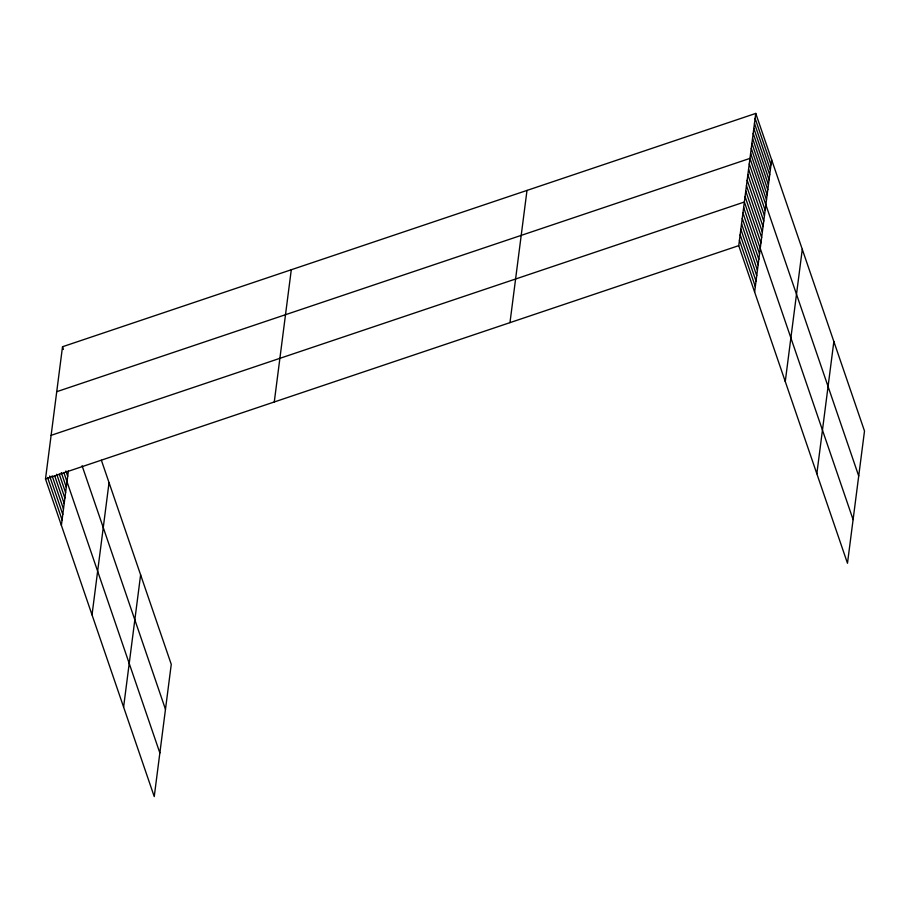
<?xml version="1.0" encoding="UTF-8"?>
<svg xmlns="http://www.w3.org/2000/svg" width="910" height="910" viewBox="0 0 910 910"><rect width="100%" height="100%" fill="white"/><g stroke="black" fill="none" stroke-linecap="round" stroke-linejoin="round"><path stroke-width="1.36" d="M101.385 460.267L171.262 664.357L154.245 796.58L45.5 478.967L62.517 346.744L755.755 113.42L864.5 431.033L847.483 563.256L738.738 245.643L755.755 113.42M61.38 525.354L68.398 470.823M92.024 614.864L109.041 482.641M123.601 707.07L140.618 574.858M274.274 401.97L291.291 269.747M509.975 322.64L526.992 190.417M754.617 292.03L771.646 159.819M785.262 381.54L802.29 249.317M816.839 473.746L833.856 341.534M56.727 391.698L749.976 158.386L858.71 475.987M51.119 435.333L744.357 202.009L853.102 519.621M45.5 478.967L738.738 245.643M755.118 118.425L770.997 164.812M754.47 123.419L770.361 169.806M753.833 128.412L769.712 174.8M753.184 133.406L769.075 179.793M752.547 138.4L768.427 184.787M751.899 143.393L767.79 189.78M751.262 148.387L767.141 194.786M750.613 153.381L766.493 199.779M749.271 163.834L765.151 210.221M748.566 169.283L764.445 215.681M747.861 174.743L763.752 221.13M747.167 180.191L763.046 226.59M746.462 185.651L762.341 232.039M745.756 191.1L761.647 237.499M745.062 196.56L760.942 242.947M743.652 207.469L759.532 253.856M742.947 212.917L758.838 259.316M742.253 218.377L758.132 264.764M741.548 223.826L757.427 270.213M740.842 229.286L756.733 275.673M740.148 234.734L756.028 281.122M739.443 240.194L755.323 286.582M62.517 346.744L63.427 349.394M82.082 465.738L165.472 709.311M65.884 470.971L67.704 476.271M63.825 472.449L159.853 752.945M61.3 472.597L66.293 487.18M59.241 474.076L65.6 492.628M56.727 474.235L64.894 498.088M54.657 475.702L64.189 503.537M52.143 475.862L63.484 508.997M49.629 476.01L62.79 514.446M47.559 477.488L62.085 519.906"/></g></svg>
